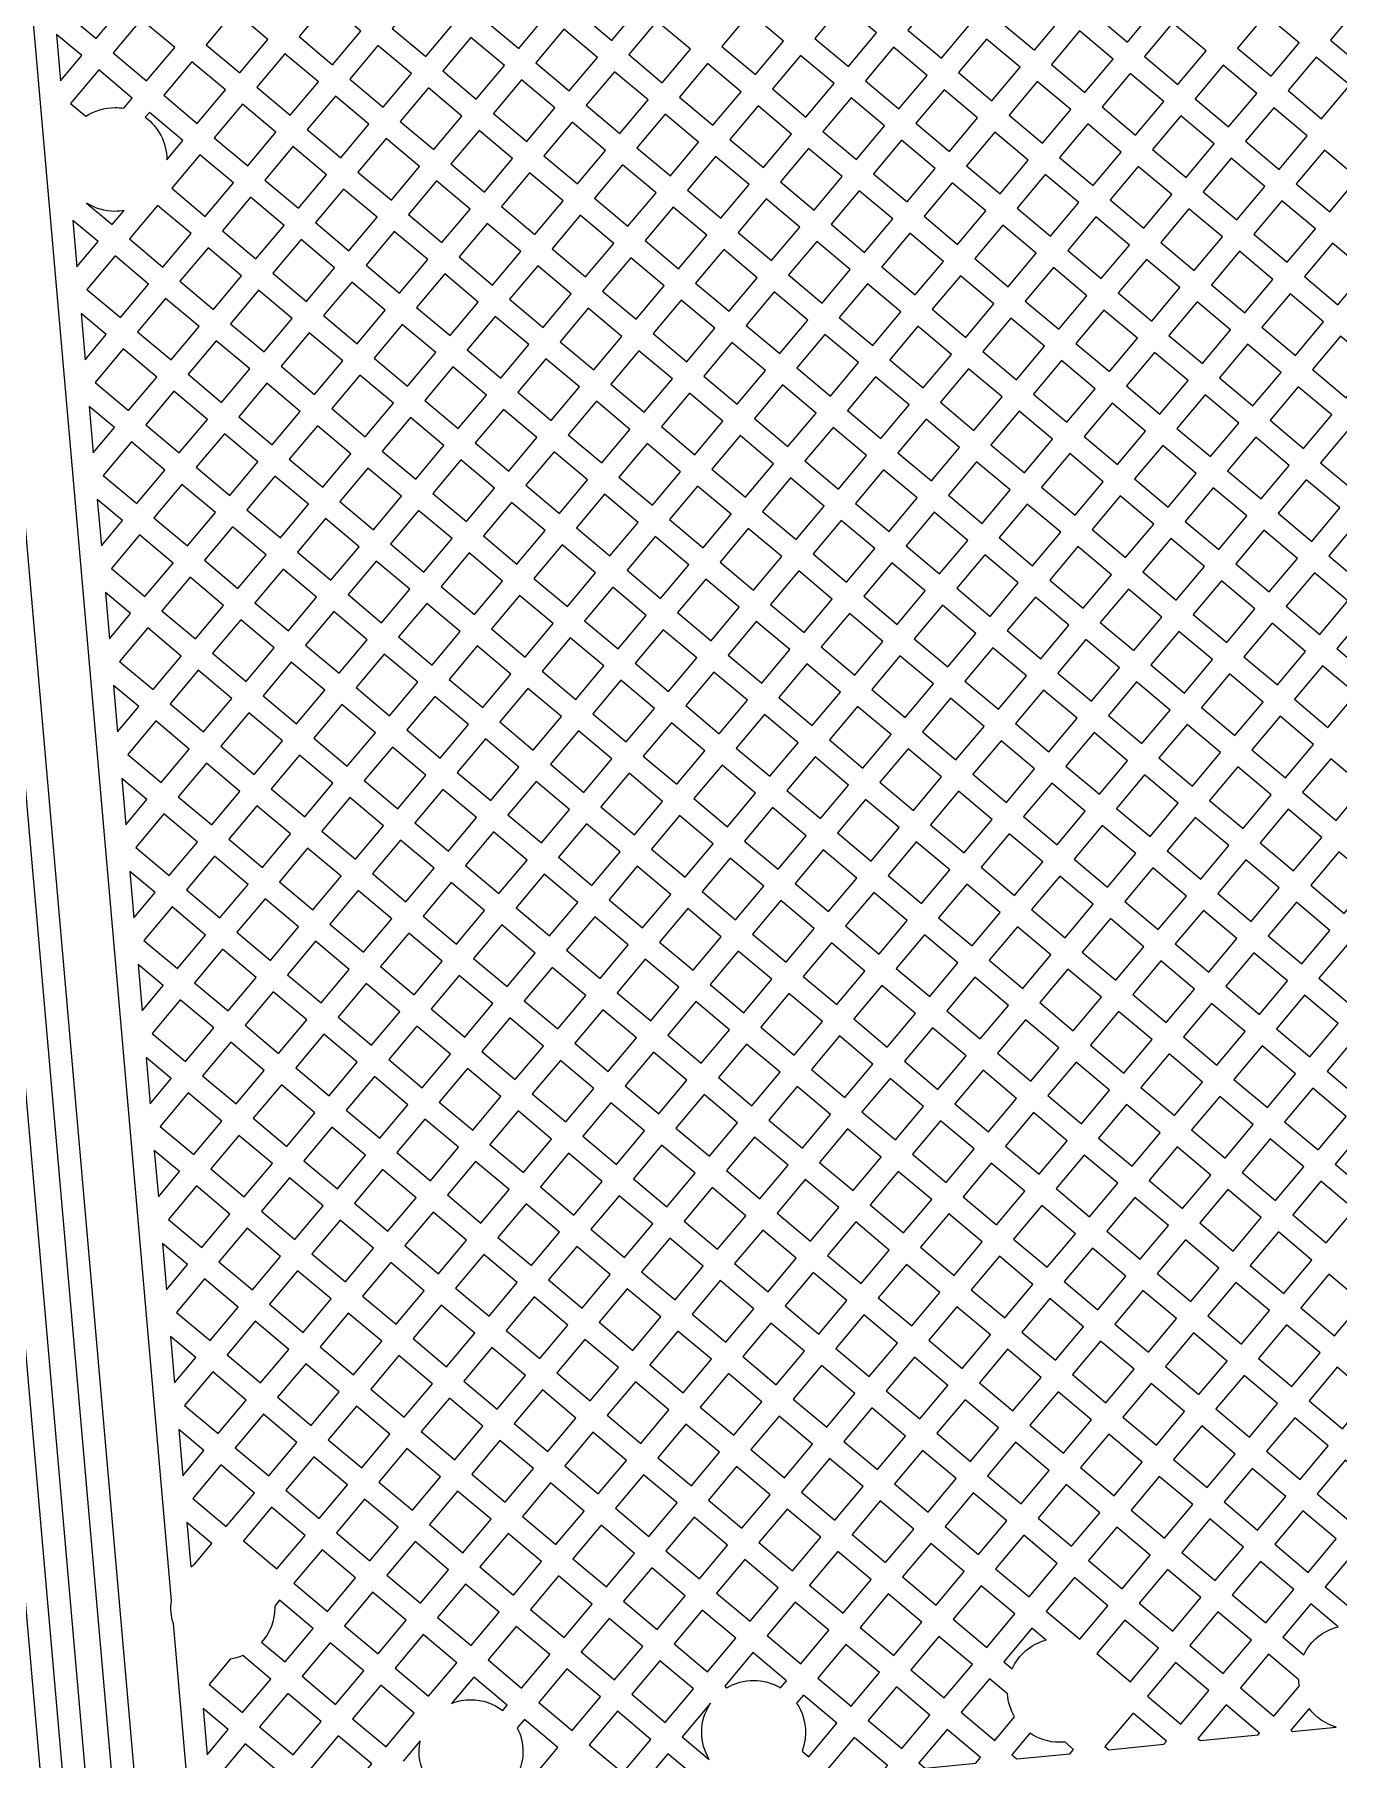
# Model space of a CAD drawing. Extents: x 592 to 965, y 89 to 353.
# Drawn here: x 666.51 to 670.98, y 132.03 to 137.94 of the extents above; entities that cross this region are included whole.
import ezdxf

# ---------------------------------------------------------------- set-up
doc = ezdxf.new("R2010")
doc.units = 0
doc.layers.add('bak_bak_ttr1-bcq8120', color=8, linetype='Continuous')

msp = doc.modelspace()

# ---------------------------------------------------------------- linework, layer by layer
at = {"layer": 'bak_bak_ttr1-bcq8120'}
for p, q in [((666.5884, 137.9391), (666.6022, 137.781)), ((666.6441, 137.302), (666.658, 137.1439)), ((666.672, 136.9839), (666.6858, 136.8257)), ((666.6998, 136.6654), (666.7137, 136.507)), ((666.7277, 136.347), (666.7415, 136.1885)), ((666.7555, 136.0285), (666.7694, 135.87)), ((666.7834, 135.71), (666.7973, 135.5515)), ((666.8113, 135.3915), (666.8251, 135.2331)), ((666.8391, 135.073), (666.853, 134.9146)), ((666.867, 134.7545), (666.8809, 134.5962)), ((666.8949, 134.436), (666.9087, 134.2777)), ((666.9227, 134.1175), (666.9366, 133.959)), ((666.9506, 133.799), (666.9644, 133.6408)), ((666.9785, 133.4806), (666.9923, 133.3221)), ((667.0063, 133.1621), (667.0202, 133.0037)), ((667.0342, 132.8436), (667.0475, 132.6915)), ((667.0899, 132.2065), (667.1038, 132.0483)), ((667.8333, 132.096), (667.7748, 132.0264)), ((668.7305, 132.11), (668.8229, 132.0325))]:
    msp.add_line(p, q, dxfattribs=at)
for points in [[(665.8218, 187.6646, 0.034712), (665.9278, 182.3726), (666.0231, 181.7767, 0.047739), (666.8894, 179.2251, 0.022105), (667.1702, 178.6688), (667.2772, 178.4781, -0.077637), (669.404, 172.7601), (669.4471, 172.5491, -0.076833), (669.6846, 168.9622), (669.0222, 161.3909, -0.100018), (666.8937, 154.1699), (666.5191, 153.4607, 0.100044), (665.4336, 149.7784, 0.016847), (665.3841, 148.8547, 0.034667), (665.3919, 148.6961, -0.024933), (665.3922, 148.6924), (666.9182, 131.2461, 0.199042)], [(668.6959, 161.378, -0.101235), (666.57, 154.229), (666.2453, 153.6215, 0.101266), (665.1108, 149.8049, -0.003174), (665.0983, 149.6512, -0.008821), (665.0983, 149.6503, 0.003222), (665.0866, 149.4854, -0.00998), (665.0866, 149.4842, 0.004173), (665.0751, 149.27, -0.010765), (665.0751, 149.2686, 0.006649), (665.0642, 148.9264, -0.016591), (665.0641, 148.924, 0.013111), (665.0651, 148.7941, -0.040326), (665.0649, 148.788, 0.01914), (665.0645, 148.7794, 0.028636), (665.0692, 148.7133, 0.005084), (665.0731, 148.6635, -0.017693), (665.0732, 148.6609), (666.6037, 131.166, 0.198848)], [(668.8492, 161.3609, -0.099797), (666.7513, 154.234), (666.3434, 153.4601, 0.099806), (665.2643, 149.7914), (665.2386, 149.4734, 0.004174), (665.2274, 149.2616, -0.011025), (665.2273, 149.2602, 0.006623), (665.2166, 148.9234, -0.010285), (665.2166, 148.9221, 0.026067), (665.2247, 148.689, -0.017374), (665.225, 148.6866), (666.7553, 131.1892, 0.199826)], [(670.3156, 129.6822, 0.293484), (670.387, 129.8573, 0.17502), (670.1924, 130.1903), (669.6758, 130.6238, 0.198643), (668.6766, 130.9382), (667.2425, 130.8127, -0.138826), (666.9554, 130.8784, -0.037956), (666.8922, 130.9231, -0.020684), (666.8898, 130.925), (666.7539, 131.0394, -0.198537), (666.6792, 131.1852), (665.1491, 148.6798, -0.026648), (665.1405, 148.9262)], [(670.5956, 129.9308), (670.6078, 130.0711), (670.5793, 130.1325, 0.043847), (670.5336, 130.1781), (669.7361, 130.847, 0.198775), (668.8563, 131.1245), (667.1843, 130.9788, -0.20211), (666.989, 131.0414), (666.9119, 131.1061, -0.198938), (666.8422, 131.2394), (665.3159, 148.6895, -0.034151), (665.3078, 148.8562)], [(667.0521, 131.7643), (666.988, 132.4978, -0.110886), (666.9812, 132.5754), (665.602, 148.3434, -0.242617), (665.6461, 148.4511)], [(666.8916, 137.6557, -0.241204), (666.9655, 137.5114), (666.9655, 137.5103)], [(666.8196, 137.3365, -0.045216), (666.7877, 137.3336, -0.144763), (666.691, 137.3622)], [(667.0475, 132.6915, -0.024918), (667.0619, 132.7017), (667.1203, 132.7713), (667.0342, 132.8436)], [(668.8229, 132.0325, -0.137683), (668.7969, 132.125, -0.149244), (668.8272, 132.2243), (668.8267, 132.2247), (668.7305, 132.11)], [(670.9696, 132.143, -0.162102), (670.8769, 132.2064), (670.8144, 132.1319)], [(667.8682, 131.9481, -0.169948), (667.8294, 132.0589, -0.052646), (667.8333, 132.096)]]:
    msp.add_lwpolyline(points, format="xyb", dxfattribs=at)
for points in [[(666.6085, 138.0217), (666.7233, 137.9253), (666.8197, 138.0402), (666.7049, 138.1365)], [(668.3742, 138.0156), (668.4889, 137.9193), (668.5853, 138.0341), (668.4705, 138.1304)], [(670.1396, 138.0097), (670.2545, 137.9134), (670.3509, 138.0283), (670.2361, 138.1246)], [(667.7371, 137.96), (667.852, 137.8636), (667.9482, 137.9783), (667.8333, 138.0747)], [(668.0556, 137.9876), (668.1704, 137.8913), (668.2668, 138.0063), (668.152, 138.1026)], [(669.5027, 137.954), (669.6175, 137.8577), (669.7139, 137.9725), (669.5991, 138.0688)], [(669.8212, 137.9819), (669.936, 137.8856), (670.0323, 138.0003), (669.9175, 138.0966)], [(667.1002, 137.9043), (667.2151, 137.8079), (667.3114, 137.9226), (667.1965, 138.019)], [(667.4187, 137.932), (667.5334, 137.8358), (667.6297, 137.9506), (667.5151, 138.0468)], [(668.8658, 137.8982), (668.9806, 137.8019), (669.0768, 137.9166), (668.9621, 138.013)], [(669.1842, 137.926), (669.299, 137.8297), (669.3954, 137.9446), (669.2806, 138.0409)], [(670.6314, 137.8924), (670.7462, 137.7961), (670.8424, 137.9108), (670.7276, 138.0071)], [(670.9498, 137.9202), (671.0647, 137.8238), (671.161, 137.9386), (671.0461, 138.035)], [(666.7817, 137.8764), (666.8965, 137.7801), (666.9928, 137.8949), (666.8781, 137.9912)], [(668.2288, 137.8423), (668.3435, 137.746), (668.44, 137.861), (668.3252, 137.9573)], [(668.5473, 137.8704), (668.6621, 137.774), (668.7584, 137.8888), (668.6436, 137.9851)], [(669.9944, 137.8366), (670.1092, 137.7402), (670.2055, 137.855), (670.0907, 137.9513)], [(670.3128, 137.8644), (670.4276, 137.7681), (670.524, 137.883), (670.4093, 137.9793)], [(667.5918, 137.7868), (667.7067, 137.6904), (667.803, 137.8052), (667.6881, 137.9016)], [(667.9104, 137.8146), (668.0252, 137.7183), (668.1214, 137.8329), (668.0066, 137.9293)], [(669.3573, 137.7807), (669.4721, 137.6844), (669.5685, 137.7993), (669.4538, 137.8956)], [(669.6759, 137.8087), (669.7907, 137.7124), (669.887, 137.8272), (669.7722, 137.9235)], [(666.9549, 137.7311), (667.0698, 137.6347), (667.1661, 137.7495), (667.0512, 137.8459)], [(667.2735, 137.7589), (667.3881, 137.6627), (667.4844, 137.7774), (667.3698, 137.8736)], [(668.7205, 137.725), (668.8353, 137.6287), (668.9316, 137.7435), (668.8168, 137.8398)], [(669.0389, 137.7529), (669.1537, 137.6566), (669.25, 137.7713), (669.1352, 137.8677)], [(670.486, 137.7191), (670.6008, 137.6228), (670.6972, 137.7377), (670.5824, 137.834)], [(670.8045, 137.7471), (670.9194, 137.6507), (671.0157, 137.7654), (670.9008, 137.8618)], [(668.0836, 137.6693), (668.1983, 137.573), (668.2945, 137.6877), (668.1798, 137.784)], [(668.4019, 137.6971), (668.5167, 137.6007), (668.6131, 137.7157), (668.4983, 137.812)], [(669.8491, 137.6634), (669.9639, 137.5671), (670.0602, 137.6819), (669.9454, 137.7782)], [(670.1676, 137.6912), (670.2823, 137.595), (670.3786, 137.7097), (670.2639, 137.806)], [(667.1281, 137.5857), (667.2428, 137.4895), (667.3392, 137.6043), (667.2245, 137.7005)], [(667.4465, 137.6137), (667.5614, 137.5173), (667.6577, 137.632), (667.5428, 137.7284)], [(667.7651, 137.6414), (667.8798, 137.5451), (667.9762, 137.6599), (667.8614, 137.7562)], [(669.2121, 137.6076), (669.3269, 137.5113), (669.4231, 137.626), (669.3084, 137.7224)], [(669.5305, 137.6354), (669.6453, 137.5391), (669.7417, 137.654), (669.6269, 137.7503)], [(668.5751, 137.5517), (668.6899, 137.4554), (668.7863, 137.5704), (668.6715, 137.6667)], [(668.8936, 137.5798), (669.0084, 137.4834), (669.1047, 137.5982), (668.9899, 137.6945)], [(670.3407, 137.546), (670.4555, 137.4496), (670.5518, 137.5644), (670.437, 137.6607)], [(670.6591, 137.5738), (670.774, 137.4774), (670.8704, 137.5923), (670.7556, 137.6887)], [(667.6198, 137.4683), (667.7346, 137.372), (667.8309, 137.4867), (667.7161, 137.583)], [(667.9382, 137.4961), (668.053, 137.3998), (668.1494, 137.5146), (668.0346, 137.6109)], [(668.2567, 137.524), (668.3715, 137.4277), (668.4677, 137.5424), (668.3529, 137.6387)], [(669.7037, 137.4901), (669.8185, 137.3938), (669.9149, 137.5087), (669.8001, 137.605)], [(670.0223, 137.5181), (670.137, 137.4218), (670.2333, 137.5366), (670.1186, 137.6329)], [(666.9828, 137.4125), (667.0975, 137.3163), (667.1938, 137.4311), (667.0792, 137.5273)], [(667.3012, 137.4405), (667.4161, 137.3441), (667.5124, 137.4589), (667.3975, 137.5553)], [(669.0668, 137.4345), (669.1816, 137.3381), (669.2779, 137.4529), (669.1631, 137.5492)], [(669.3852, 137.4623), (669.5, 137.366), (669.5963, 137.4807), (669.4815, 137.5771)], [(670.8324, 137.4284), (670.9471, 137.3322), (671.0435, 137.4471), (670.9288, 137.5433)], [(668.1114, 137.3508), (668.2262, 137.2545), (668.3225, 137.3693), (668.2077, 137.4656)], [(668.4299, 137.3787), (668.5446, 137.2824), (668.6409, 137.3971), (668.5261, 137.4934)], [(668.7482, 137.4065), (668.863, 137.3101), (668.9594, 137.4251), (668.8447, 137.5214)], [(670.1954, 137.3728), (670.3102, 137.2765), (670.4065, 137.3913), (670.2917, 137.4876)], [(670.5139, 137.4007), (670.6288, 137.3043), (670.725, 137.419), (670.6102, 137.5154)], [(667.4745, 137.2951), (667.5893, 137.1988), (667.6856, 137.3136), (667.5708, 137.4099)], [(667.793, 137.323), (667.9077, 137.2267), (668.004, 137.3414), (667.8892, 137.4377)], [(669.5584, 137.317), (669.6732, 137.2206), (669.7695, 137.3354), (669.6547, 137.4317)], [(669.8769, 137.3448), (669.9916, 137.2485), (670.088, 137.3634), (669.9733, 137.4597)], [(666.8375, 137.2393), (666.9521, 137.143), (667.0485, 137.2579), (666.9338, 137.3541)], [(667.1558, 137.2673), (667.2707, 137.1708), (667.3671, 137.2857), (667.2522, 137.3821)], [(668.603, 137.2334), (668.7178, 137.1371), (668.814, 137.2518), (668.6992, 137.3481)], [(668.9214, 137.2612), (669.0362, 137.1649), (669.1326, 137.2798), (669.0178, 137.3761)], [(669.2399, 137.2892), (669.3547, 137.1928), (669.4511, 137.3076), (669.3363, 137.4039)], [(670.6871, 137.2553), (670.8018, 137.1591), (670.8981, 137.2738), (670.7834, 137.37)], [(667.9661, 137.1777), (668.0809, 137.0814), (668.1772, 137.1961), (668.0624, 137.2924)], [(668.2845, 137.2055), (668.3993, 137.1092), (668.4957, 137.224), (668.3809, 137.3203)], [(670.05, 137.1995), (670.1648, 137.1032), (670.2612, 137.2181), (670.1464, 137.3144)], [(670.3686, 137.2275), (670.4835, 137.1311), (670.5798, 137.2459), (670.4649, 137.3423)], [(667.3291, 137.1219), (667.4439, 137.0255), (667.5403, 137.1404), (667.4255, 137.2367)], [(667.6476, 137.1498), (667.7624, 137.0535), (667.8588, 137.1683), (667.744, 137.2646)], [(669.0945, 137.1159), (669.2093, 137.0195), (669.3058, 137.1345), (669.191, 137.2308)], [(669.4131, 137.1438), (669.528, 137.0475), (669.6243, 137.1623), (669.5094, 137.2586)], [(669.7316, 137.1717), (669.8463, 137.0754), (669.9426, 137.1901), (669.8279, 137.2864)], [(666.6923, 137.0663), (666.807, 136.9701), (666.9031, 137.0847), (666.7885, 137.1809)], [(667.0105, 137.0941), (667.1254, 136.9976), (667.2218, 137.1125), (667.1068, 137.2089)], [(668.4577, 137.0602), (668.5725, 136.9639), (668.6688, 137.0787), (668.554, 137.175)], [(668.7762, 137.0881), (668.891, 136.9918), (668.9872, 137.1065), (668.8724, 137.2028)], [(670.2232, 137.0542), (670.338, 136.9578), (670.4345, 137.0727), (670.3196, 137.1691)], [(670.5418, 137.0821), (670.6565, 136.9859), (670.7528, 137.1007), (670.6381, 137.1969)], [(670.8602, 137.1101), (670.9751, 137.0137), (671.0714, 137.1284), (670.9565, 137.2248)], [(667.8208, 137.0045), (667.9356, 136.9082), (668.0319, 137.023), (667.9171, 137.1193)], [(668.1393, 137.0324), (668.2541, 136.9361), (668.3503, 137.0508), (668.2356, 137.1471)], [(669.5863, 136.9985), (669.7011, 136.9022), (669.7974, 137.017), (669.6826, 137.1133)], [(669.9047, 137.0264), (670.0195, 136.93), (670.1158, 137.0448), (670.001, 137.1411)], [(667.1838, 136.9487), (667.2986, 136.8523), (667.3949, 136.9672), (667.2801, 137.0635)], [(667.5023, 136.9766), (667.6171, 136.8803), (667.7134, 136.9951), (667.5987, 137.0914)], [(668.9493, 136.9428), (669.0641, 136.8465), (669.1604, 136.9612), (669.0456, 137.0575)], [(669.2677, 136.9706), (669.3826, 136.8742), (669.479, 136.9891), (669.3641, 137.0855)], [(670.7149, 136.9369), (670.8298, 136.8405), (670.9261, 136.9553), (670.8112, 137.0517)], [(666.8653, 136.9211), (666.9802, 136.8246), (667.0764, 136.9393), (666.9615, 137.0357)], [(668.3124, 136.8871), (668.4272, 136.7908), (668.5235, 136.9055), (668.4087, 137.0018)], [(668.6308, 136.9149), (668.7456, 136.8186), (668.842, 136.9334), (668.7272, 137.0297)], [(670.0779, 136.8811), (670.1928, 136.7847), (670.2891, 136.8994), (670.1742, 136.9958)], [(670.3964, 136.9088), (670.5111, 136.8126), (670.6075, 136.9275), (670.4928, 137.0237)], [(667.6754, 136.8313), (667.7902, 136.7349), (667.8866, 136.8498), (667.7718, 136.9461)], [(667.994, 136.8592), (668.1087, 136.7629), (668.2051, 136.8777), (668.0903, 136.974)], [(669.4409, 136.8252), (669.5557, 136.729), (669.6521, 136.8439), (669.5374, 136.9401)], [(669.7594, 136.8533), (669.8743, 136.7569), (669.9706, 136.8717), (669.8557, 136.968)], [(667.0386, 136.7757), (667.1534, 136.6793), (667.2496, 136.794), (667.1348, 136.8903)], [(667.357, 136.8033), (667.4717, 136.707), (667.5681, 136.8219), (667.4533, 136.9182)], [(668.804, 136.7696), (668.9188, 136.6733), (669.0152, 136.7881), (668.9004, 136.8844)], [(669.1225, 136.7975), (669.2374, 136.7011), (669.3336, 136.8158), (669.2187, 136.9122)], [(670.5695, 136.7636), (670.6844, 136.6672), (670.7808, 136.7821), (670.6659, 136.8785)], [(670.8882, 136.7915), (671.003, 136.6952), (671.0993, 136.81), (670.9845, 136.9063)], [(666.7201, 136.7479), (666.835, 136.6515), (666.9313, 136.7663), (666.8164, 136.8627)], [(668.1671, 136.7139), (668.2819, 136.6176), (668.3782, 136.7324), (668.2635, 136.8287)], [(668.4856, 136.7418), (668.6004, 136.6455), (668.6966, 136.7602), (668.5819, 136.8565)], [(669.9326, 136.7079), (670.0475, 136.6115), (670.1438, 136.7263), (670.0289, 136.8227)], [(670.2511, 136.7357), (670.3658, 136.6395), (670.4621, 136.7542), (670.3474, 136.8504)], [(667.5301, 136.6581), (667.6449, 136.5617), (667.7413, 136.6766), (667.6265, 136.7729)], [(667.8486, 136.686), (667.9634, 136.5897), (668.0597, 136.7045), (667.945, 136.8008)], [(669.2957, 136.6521), (669.4104, 136.5559), (669.5067, 136.6706), (669.392, 136.7668)], [(669.614, 136.68), (669.7289, 136.5836), (669.8253, 136.6985), (669.7105, 136.7949)], [(666.8933, 136.6025), (667.0081, 136.5062), (667.1044, 136.621), (666.9896, 136.7173)], [(667.2118, 136.6303), (667.3266, 136.534), (667.4227, 136.6487), (667.308, 136.745)], [(668.6588, 136.5965), (668.7736, 136.5002), (668.8698, 136.6149), (668.755, 136.7112)], [(668.9772, 136.6243), (669.092, 136.5279), (669.1884, 136.6428), (669.0735, 136.7391)], [(670.4242, 136.5905), (670.5391, 136.4941), (670.6354, 136.6088), (670.5205, 136.7052)], [(670.7427, 136.6182), (670.8576, 136.5219), (670.954, 136.6368), (670.8392, 136.7331)], [(668.0218, 136.5407), (668.1365, 136.4444), (668.2329, 136.5592), (668.1181, 136.6555)], [(668.3403, 136.5686), (668.455, 136.4723), (668.5514, 136.5871), (668.4366, 136.6834)], [(669.7872, 136.5346), (669.9021, 136.4383), (669.9985, 136.5532), (669.8837, 136.6495)], [(670.1059, 136.5626), (670.2206, 136.4663), (670.3169, 136.5811), (670.2022, 136.6773)], [(667.3849, 136.4851), (667.4997, 136.3887), (667.5959, 136.5034), (667.4811, 136.5997)], [(667.7033, 136.5127), (667.818, 136.4164), (667.9144, 136.5313), (667.7996, 136.6276)], [(669.1504, 136.4789), (669.2651, 136.3827), (669.3615, 136.4975), (669.2467, 136.5938)], [(669.4688, 136.5069), (669.5837, 136.4105), (669.6799, 136.5252), (669.5651, 136.6216)], [(670.9159, 136.4729), (671.0306, 136.3766), (671.1271, 136.4916), (671.0124, 136.5878)], [(666.748, 136.4293), (666.8628, 136.333), (666.9592, 136.4478), (666.8444, 136.5441)], [(667.0665, 136.4572), (667.1813, 136.3609), (667.2776, 136.4757), (667.1628, 136.572)], [(668.5134, 136.4233), (668.6282, 136.327), (668.7246, 136.4418), (668.6098, 136.5381)], [(668.8319, 136.4512), (668.9468, 136.3548), (669.043, 136.4695), (668.9282, 136.5659)], [(670.2789, 136.4173), (670.3938, 136.3209), (670.4901, 136.4357), (670.3752, 136.5321)], [(670.5975, 136.4451), (670.7123, 136.3487), (670.8086, 136.4635), (670.6938, 136.5598)], [(667.8764, 136.3675), (667.9912, 136.2711), (668.0876, 136.386), (667.9728, 136.4823)], [(668.1949, 136.3954), (668.3097, 136.2991), (668.4061, 136.4139), (668.2913, 136.5102)], [(669.642, 136.3616), (669.7569, 136.2652), (669.8531, 136.3799), (669.7383, 136.4763)], [(669.9605, 136.3893), (670.0752, 136.293), (670.1716, 136.4079), (670.0569, 136.5042)], [(667.2397, 136.3119), (667.3545, 136.2156), (667.4508, 136.3304), (667.336, 136.4267)], [(667.5581, 136.3397), (667.6729, 136.2434), (667.7691, 136.3581), (667.6543, 136.4544)], [(669.0052, 136.3058), (669.1199, 136.2096), (669.2161, 136.3243), (669.1014, 136.4206)], [(669.3235, 136.3337), (669.4383, 136.2373), (669.5347, 136.3522), (669.4198, 136.4485)], [(670.7707, 136.2998), (670.8854, 136.2035), (670.9817, 136.3183), (670.867, 136.4145)], [(666.9212, 136.284), (667.036, 136.1877), (667.1323, 136.3025), (667.0175, 136.3988)], [(668.3681, 136.2501), (668.4829, 136.1538), (668.5792, 136.2686), (668.4644, 136.3649)], [(668.6866, 136.278), (668.8015, 136.1816), (668.8978, 136.2964), (668.7829, 136.3928)], [(670.1336, 136.2441), (670.2484, 136.1477), (670.3448, 136.2626), (670.23, 136.359)], [(670.4522, 136.2719), (670.567, 136.1756), (670.6633, 136.2904), (670.5485, 136.3867)], [(667.7312, 136.1945), (667.846, 136.0981), (667.9422, 136.2128), (667.8274, 136.3091)], [(668.0496, 136.2222), (668.1644, 136.1258), (668.2607, 136.2407), (668.1459, 136.337)], [(669.4967, 136.1884), (669.6115, 136.092), (669.7079, 136.2068), (669.593, 136.3032)], [(669.8153, 136.2162), (669.93, 136.12), (670.0262, 136.2347), (669.9115, 136.3309)], [(666.7759, 136.1109), (666.8907, 136.0146), (666.987, 136.1294), (666.8722, 136.2257)], [(667.0943, 136.1387), (667.2092, 136.0424), (667.3055, 136.1572), (667.1907, 136.2535)], [(667.4128, 136.1666), (667.5276, 136.0703), (667.6239, 136.1851), (667.5091, 136.2814)], [(668.8598, 136.1326), (668.9745, 136.0364), (669.0709, 136.1512), (668.9562, 136.2475)], [(669.1782, 136.1606), (669.2931, 136.0642), (669.3893, 136.179), (669.2745, 136.2753)], [(670.6254, 136.1266), (670.7401, 136.0304), (670.8364, 136.1451), (670.7217, 136.2414)], [(670.9437, 136.1545), (671.0585, 136.0582), (671.1548, 136.1729), (671.04, 136.2693)], [(668.2227, 136.0769), (668.3375, 135.9805), (668.4339, 136.0954), (668.3191, 136.1917)], [(668.5412, 136.1048), (668.6561, 136.0084), (668.7525, 136.1232), (668.6376, 136.2196)], [(669.9883, 136.071), (670.1032, 135.9746), (670.1995, 136.0893), (670.0846, 136.1857)], [(670.3068, 136.0987), (670.4216, 136.0023), (670.518, 136.1172), (670.4032, 136.2136)], [(667.2675, 135.9934), (667.3823, 135.8971), (667.4786, 136.0119), (667.3639, 136.1082)], [(667.586, 136.0213), (667.7008, 135.925), (667.7971, 136.0398), (667.6823, 136.1361)], [(667.9044, 136.0492), (668.0192, 135.9528), (668.1154, 136.0675), (668.0006, 136.1638)], [(669.3515, 136.0153), (669.4663, 135.9189), (669.5626, 136.0336), (669.4477, 136.13)], [(669.6699, 136.043), (669.7846, 135.9467), (669.881, 136.0616), (669.7663, 136.1578)], [(666.949, 135.9656), (667.0638, 135.8692), (667.1602, 135.984), (667.0454, 136.0804)], [(668.7145, 135.9594), (668.8292, 135.8632), (668.9256, 135.978), (668.8108, 136.0743)], [(669.0329, 135.9874), (669.1478, 135.891), (669.2441, 136.0059), (669.1293, 136.1022)], [(670.48, 135.9534), (670.5947, 135.8571), (670.6911, 135.972), (670.5764, 136.0682)], [(670.7985, 135.9814), (670.9133, 135.8851), (671.0096, 135.9998), (670.8948, 136.0962)], [(667.7591, 135.876), (667.8739, 135.7797), (667.9702, 135.8945), (667.8554, 135.9908)], [(668.0776, 135.9039), (668.1924, 135.8075), (668.2885, 135.9222), (668.1737, 136.0185)], [(668.3959, 135.9316), (668.5108, 135.8352), (668.6071, 135.95), (668.4923, 136.0464)], [(669.843, 135.8978), (669.9579, 135.8014), (670.0542, 135.9162), (669.9394, 136.0126)], [(670.1616, 135.9256), (670.2764, 135.8293), (670.3726, 135.944), (670.2578, 136.0403)], [(667.1222, 135.8203), (667.237, 135.724), (667.3333, 135.8388), (667.2185, 135.9351)], [(667.4407, 135.8482), (667.5555, 135.7518), (667.6518, 135.8666), (667.537, 135.963)], [(668.8876, 135.8142), (669.0024, 135.7178), (669.0988, 135.8327), (668.9839, 135.929)], [(669.2061, 135.842), (669.321, 135.7457), (669.4173, 135.8605), (669.3025, 135.9569)], [(669.5247, 135.8699), (669.6394, 135.7737), (669.7357, 135.8884), (669.6209, 135.9846)], [(670.9716, 135.8361), (671.0864, 135.7397), (671.1827, 135.8545), (671.0679, 135.9508)], [(666.8037, 135.7924), (666.9186, 135.6961), (667.0149, 135.8109), (666.9001, 135.9072)], [(668.2507, 135.7586), (668.3656, 135.6622), (668.4618, 135.7768), (668.3469, 135.8732)], [(668.5691, 135.7862), (668.6838, 135.6899), (668.7802, 135.8048), (668.6655, 135.901)], [(670.3348, 135.7803), (670.4495, 135.684), (670.5457, 135.7987), (670.431, 135.895)], [(670.6531, 135.8081), (670.7679, 135.7118), (670.8643, 135.8267), (670.7495, 135.923)], [(667.6138, 135.7028), (667.7286, 135.6065), (667.8249, 135.7213), (667.7102, 135.8176)], [(667.9323, 135.7307), (668.0471, 135.6344), (668.1434, 135.7492), (668.0286, 135.8455)], [(669.3793, 135.6967), (669.4941, 135.6004), (669.5904, 135.7153), (669.4757, 135.8115)], [(669.6978, 135.7247), (669.8126, 135.6283), (669.9089, 135.743), (669.794, 135.8394)], [(670.0162, 135.7524), (670.1311, 135.6561), (670.2274, 135.7709), (670.1126, 135.8672)], [(666.9769, 135.6471), (667.0917, 135.5508), (667.188, 135.6656), (667.0732, 135.7619)], [(667.2954, 135.675), (667.4102, 135.5787), (667.5065, 135.6935), (667.3917, 135.7898)], [(668.7422, 135.641), (668.8571, 135.5446), (668.9534, 135.6594), (668.8386, 135.7558)], [(669.0608, 135.6688), (669.1756, 135.5725), (669.272, 135.6873), (669.1572, 135.7837)], [(670.8263, 135.6628), (670.9411, 135.5665), (671.0375, 135.6814), (670.9227, 135.7777)], [(668.1055, 135.5854), (668.2203, 135.489), (668.3166, 135.6038), (668.2018, 135.7002)], [(668.424, 135.6132), (668.5387, 135.5169), (668.6349, 135.6316), (668.5202, 135.7278)], [(669.871, 135.5793), (669.9858, 135.483), (670.0821, 135.5977), (669.9673, 135.694)], [(670.1894, 135.6071), (670.3041, 135.5108), (670.4005, 135.6256), (670.2858, 135.7219)], [(670.5079, 135.635), (670.6226, 135.5387), (670.7189, 135.6534), (670.6041, 135.7498)], [(667.4685, 135.5297), (667.5833, 135.4334), (667.6796, 135.5482), (667.5649, 135.6445)], [(667.787, 135.5576), (667.9018, 135.4612), (667.9981, 135.576), (667.8833, 135.6723)], [(669.234, 135.5235), (669.3487, 135.4272), (669.4451, 135.5421), (669.3304, 135.6383)], [(669.5524, 135.5515), (669.6673, 135.4551), (669.7636, 135.5699), (669.6488, 135.6663)], [(666.8316, 135.4739), (666.9464, 135.3776), (667.0427, 135.4924), (666.928, 135.5887)], [(667.1501, 135.5018), (667.2649, 135.4055), (667.3612, 135.5203), (667.2464, 135.6166)], [(668.597, 135.468), (668.7119, 135.3716), (668.8081, 135.4862), (668.6932, 135.5826)], [(668.9154, 135.4956), (669.0303, 135.3992), (669.1267, 135.5141), (669.0118, 135.6105)], [(670.3625, 135.4618), (670.4773, 135.3655), (670.5737, 135.4803), (670.4589, 135.5767)], [(670.681, 135.4897), (670.7958, 135.3934), (670.8921, 135.5081), (670.7773, 135.6045)], [(667.9602, 135.4122), (668.075, 135.3158), (668.1714, 135.4306), (668.0565, 135.527)], [(668.2787, 135.44), (668.3934, 135.3438), (668.4897, 135.4586), (668.375, 135.5548)], [(669.7257, 135.4061), (669.8405, 135.3098), (669.9368, 135.4246), (669.822, 135.5209)], [(670.0442, 135.434), (670.1589, 135.3377), (670.2552, 135.4524), (670.1405, 135.5487)], [(667.3232, 135.3565), (667.438, 135.2602), (667.5343, 135.375), (667.4195, 135.4713)], [(667.6417, 135.3844), (667.7565, 135.2881), (667.8528, 135.4029), (667.738, 135.4992)], [(669.0886, 135.3503), (669.2034, 135.254), (669.2998, 135.3689), (669.185, 135.4651)], [(669.4071, 135.3783), (669.522, 135.2819), (669.6183, 135.3967), (669.5035, 135.4931)], [(670.8542, 135.3444), (670.9689, 135.2481), (671.0652, 135.3628), (670.9505, 135.4591)], [(667.0047, 135.3286), (667.1195, 135.2323), (667.2159, 135.3471), (667.1011, 135.4435)], [(668.4518, 135.2948), (668.5666, 135.1984), (668.6629, 135.3132), (668.5481, 135.4096)], [(668.7703, 135.3226), (668.8851, 135.2262), (668.9813, 135.3409), (668.8665, 135.4372)], [(670.2173, 135.2887), (670.3321, 135.1924), (670.4283, 135.3071), (670.3135, 135.4035)], [(670.5357, 135.3165), (670.6505, 135.2202), (670.7468, 135.335), (670.632, 135.4314)], [(667.8148, 135.2391), (667.9297, 135.1427), (668.0261, 135.2575), (667.9112, 135.3539)], [(668.1334, 135.2669), (668.2481, 135.1706), (668.3444, 135.2854), (668.2297, 135.3817)], [(669.5803, 135.2329), (669.6952, 135.1366), (669.7915, 135.2514), (669.6767, 135.3477)], [(669.8989, 135.2608), (670.0136, 135.1645), (670.1099, 135.2794), (669.9952, 135.3756)], [(667.1779, 135.1833), (667.2927, 135.087), (667.389, 135.2018), (667.2743, 135.2981)], [(667.4964, 135.2112), (667.6112, 135.1149), (667.7075, 135.2297), (667.5927, 135.326)], [(668.9435, 135.1773), (669.0582, 135.081), (669.1544, 135.1956), (669.0397, 135.2919)], [(669.2618, 135.205), (669.3766, 135.1086), (669.473, 135.2235), (669.3581, 135.3199)], [(670.7089, 135.1712), (670.8236, 135.0749), (670.92, 135.1898), (670.8052, 135.286)], [(666.8594, 135.1554), (666.9742, 135.0591), (667.0706, 135.1739), (666.9558, 135.2703)], [(668.3065, 135.1217), (668.4213, 135.0253), (668.5177, 135.14), (668.4028, 135.2364)], [(668.625, 135.1494), (668.7398, 135.0531), (668.8361, 135.1679), (668.7213, 135.2642)], [(670.0719, 135.1155), (670.1867, 135.0192), (670.2831, 135.1341), (670.1683, 135.2304)], [(670.3904, 135.1435), (670.5053, 135.0471), (670.6015, 135.1618), (670.4867, 135.2582)], [(667.6695, 135.0659), (667.7844, 134.9695), (667.8808, 135.0843), (667.7659, 135.1807)], [(667.9881, 135.0937), (668.1028, 134.9975), (668.1991, 135.1123), (668.0844, 135.2085)], [(669.435, 135.0597), (669.5498, 134.9633), (669.6462, 135.0782), (669.5313, 135.1745)], [(669.7535, 135.0876), (669.8682, 134.9913), (669.9646, 135.1062), (669.8499, 135.2024)], [(667.0326, 135.0101), (667.1473, 134.9138), (667.2437, 135.0286), (667.1289, 135.1249)], [(667.351, 135.038), (667.4658, 134.9417), (667.5622, 135.0565), (667.4474, 135.1529)], [(668.7982, 135.0041), (668.9129, 134.9078), (669.0092, 135.0226), (668.8945, 135.1189)], [(669.1166, 135.032), (669.2314, 134.9356), (669.3276, 135.0503), (669.2128, 135.1466)], [(670.5636, 134.9981), (670.6784, 134.9018), (670.7746, 135.0166), (670.6599, 135.1128)], [(670.882, 135.0259), (670.9969, 134.9295), (671.0932, 135.0444), (670.9783, 135.1408)], [(668.1612, 134.9485), (668.276, 134.8521), (668.3724, 134.9669), (668.2575, 135.0633)], [(668.4797, 134.9763), (668.5945, 134.8799), (668.6908, 134.9947), (668.576, 135.0911)], [(669.9266, 134.9423), (670.0414, 134.846), (670.1377, 134.9609), (670.023, 135.0572)], [(670.2451, 134.9702), (670.3599, 134.8739), (670.4563, 134.9887), (670.3415, 135.0851)], [(667.5242, 134.8927), (667.6391, 134.7963), (667.7355, 134.9111), (667.6206, 135.0075)], [(667.8428, 134.9205), (667.9575, 134.8243), (668.0538, 134.9391), (667.9391, 135.0353)], [(669.2898, 134.8867), (669.4046, 134.7903), (669.5008, 134.9049), (669.386, 135.0013)], [(669.6082, 134.9143), (669.7229, 134.8181), (669.8193, 134.9329), (669.7045, 135.0292)], [(666.8873, 134.8369), (667.002, 134.7406), (667.0984, 134.8554), (666.9836, 134.9517)], [(667.2057, 134.8648), (667.3205, 134.7685), (667.4169, 134.8833), (667.3021, 134.9797)], [(668.6529, 134.831), (668.7676, 134.7347), (668.864, 134.8495), (668.7492, 134.9457)], [(668.9713, 134.8589), (669.0861, 134.7625), (669.1824, 134.8773), (669.0676, 134.9736)], [(670.4183, 134.8249), (670.533, 134.7286), (670.6294, 134.8435), (670.5146, 134.9398)], [(670.7368, 134.8529), (670.8516, 134.7565), (670.9479, 134.8712), (670.833, 134.9676)], [(668.0159, 134.7753), (668.1307, 134.6789), (668.2271, 134.7937), (668.1122, 134.8901)], [(668.3344, 134.8031), (668.4492, 134.7068), (668.5455, 134.8216), (668.4307, 134.9179)], [(669.7812, 134.7691), (669.896, 134.6728), (669.9924, 134.7877), (669.8776, 134.884)], [(670.0998, 134.7971), (670.2146, 134.7007), (670.3109, 134.8155), (670.1961, 134.9119)], [(667.0604, 134.6917), (667.1752, 134.5953), (667.2715, 134.7101), (667.1567, 134.8065)], [(667.3789, 134.7195), (667.4938, 134.6231), (667.5901, 134.7379), (667.4752, 134.8343)], [(667.6975, 134.7473), (667.8122, 134.6511), (667.9085, 134.7659), (667.7938, 134.8622)], [(669.1445, 134.7135), (669.2593, 134.6172), (669.3556, 134.7319), (669.2408, 134.8283)], [(669.463, 134.7413), (669.5777, 134.6451), (669.6739, 134.7597), (669.5592, 134.856)], [(670.91, 134.7075), (671.0248, 134.6111), (671.1211, 134.7259), (671.0063, 134.8222)], [(668.5076, 134.6578), (668.6223, 134.5615), (668.7187, 134.6763), (668.6039, 134.7726)], [(668.826, 134.6857), (668.9408, 134.5893), (669.0372, 134.7041), (668.9223, 134.8005)], [(670.273, 134.6517), (670.3877, 134.5554), (670.4841, 134.6703), (670.3693, 134.7665)], [(670.5914, 134.6797), (670.7063, 134.5833), (670.8027, 134.6981), (670.6878, 134.7945)], [(667.5522, 134.5741), (667.6668, 134.4779), (667.7632, 134.5927), (667.6485, 134.6889)], [(667.8705, 134.6021), (667.9854, 134.5057), (668.0818, 134.6205), (667.9669, 134.7169)], [(668.1891, 134.6299), (668.3039, 134.5336), (668.4002, 134.6484), (668.2854, 134.7447)], [(669.6361, 134.5961), (669.7508, 134.4998), (669.847, 134.6144), (669.7323, 134.7107)], [(669.9544, 134.6238), (670.0692, 134.5275), (670.1656, 134.6423), (670.0508, 134.7387)], [(666.9151, 134.5185), (667.0299, 134.4222), (667.1262, 134.537), (667.0114, 134.6333)], [(667.2336, 134.5464), (667.3485, 134.4499), (667.4448, 134.5647), (667.3299, 134.6611)], [(668.9992, 134.5404), (669.114, 134.444), (669.2103, 134.5588), (669.0955, 134.6551)], [(669.3177, 134.5682), (669.4324, 134.4719), (669.5287, 134.5867), (669.414, 134.683)], [(670.7647, 134.5343), (670.8795, 134.4379), (670.9758, 134.5528), (670.861, 134.6491)], [(668.0438, 134.4567), (668.1586, 134.3604), (668.2549, 134.4752), (668.1401, 134.5716)], [(668.3623, 134.4846), (668.477, 134.3883), (668.5734, 134.5031), (668.4586, 134.5994)], [(668.6807, 134.5125), (668.7955, 134.4162), (668.8919, 134.531), (668.777, 134.6273)], [(670.1276, 134.4785), (670.2423, 134.3822), (670.3387, 134.4971), (670.224, 134.5933)], [(670.4461, 134.5065), (670.561, 134.4101), (670.6573, 134.5249), (670.5424, 134.6213)], [(667.4069, 134.401), (667.5215, 134.3047), (667.6179, 134.4195), (667.5032, 134.5157)], [(667.7252, 134.4289), (667.8401, 134.3325), (667.9364, 134.4473), (667.8216, 134.5437)], [(669.4908, 134.4229), (669.6056, 134.3266), (669.7019, 134.4414), (669.5871, 134.5377)], [(669.8092, 134.4508), (669.924, 134.3544), (670.0202, 134.4691), (669.9054, 134.5654)], [(667.0883, 134.3732), (667.2032, 134.2768), (667.2995, 134.3916), (667.1846, 134.488)], [(668.5354, 134.3393), (668.6502, 134.243), (668.7466, 134.3578), (668.6317, 134.4541)], [(668.8539, 134.3672), (668.9687, 134.2708), (669.0651, 134.3856), (668.9502, 134.482)], [(669.1724, 134.395), (669.2871, 134.2988), (669.3834, 134.4135), (669.2687, 134.5098)], [(670.6193, 134.3611), (670.7342, 134.2647), (670.8305, 134.3796), (670.7157, 134.4759)], [(670.9379, 134.389), (671.0526, 134.2927), (671.149, 134.4075), (671.0342, 134.5038)], [(667.8985, 134.2835), (668.0133, 134.1872), (668.1096, 134.302), (667.9948, 134.3984)], [(668.217, 134.3114), (668.3317, 134.2151), (668.4281, 134.33), (668.3133, 134.4262)], [(669.6639, 134.2777), (669.7788, 134.1813), (669.8751, 134.2961), (669.7602, 134.3924)], [(669.9824, 134.3055), (670.0972, 134.2092), (670.1934, 134.3238), (670.0786, 134.4201)], [(670.3007, 134.3332), (670.4156, 134.2368), (670.512, 134.3517), (670.3971, 134.4481)], [(667.2616, 134.2278), (667.3762, 134.1316), (667.4725, 134.2464), (667.3579, 134.3426)], [(667.5799, 134.2558), (667.6948, 134.1593), (667.7911, 134.2741), (667.6762, 134.3705)], [(669.0271, 134.2219), (669.1418, 134.1256), (669.2382, 134.2404), (669.1234, 134.3367)], [(669.3455, 134.2498), (669.4603, 134.1535), (669.5566, 134.2683), (669.4418, 134.3646)], [(666.943, 134.2), (667.0579, 134.1036), (667.1542, 134.2184), (667.0393, 134.3148)], [(668.3901, 134.1661), (668.5049, 134.0698), (668.6013, 134.1846), (668.4864, 134.281)], [(668.7086, 134.194), (668.8234, 134.0977), (668.9198, 134.2125), (668.8049, 134.3088)], [(670.1555, 134.1602), (670.2704, 134.0638), (670.3666, 134.1784), (670.2517, 134.2748)], [(670.474, 134.1878), (670.5888, 134.0915), (670.6852, 134.2064), (670.5704, 134.3027)], [(670.7925, 134.2158), (670.9073, 134.1195), (671.0036, 134.2343), (670.8889, 134.3306)], [(667.7532, 134.1104), (667.868, 134.014), (667.9643, 134.1288), (667.8495, 134.2252)], [(668.0716, 134.1382), (668.1864, 134.0419), (668.2827, 134.1568), (668.168, 134.2531)], [(669.5186, 134.1045), (669.6335, 134.0082), (669.7298, 134.1229), (669.6149, 134.2193)], [(669.8371, 134.1323), (669.9519, 134.036), (670.0482, 134.1508), (669.9334, 134.2471)], [(667.1163, 134.0546), (667.2309, 133.9584), (667.3272, 134.0732), (667.2126, 134.1694)], [(667.4346, 134.0826), (667.5495, 133.9862), (667.6458, 134.101), (667.5309, 134.1974)], [(668.8818, 134.0487), (668.9965, 133.9524), (669.0928, 134.0672), (668.9781, 134.1635)], [(669.2002, 134.0766), (669.315, 133.9803), (669.4113, 134.0951), (669.2965, 134.1914)], [(670.6472, 134.0425), (670.7619, 133.9462), (670.8583, 134.0611), (670.7436, 134.1574)], [(670.9657, 134.0705), (671.0805, 133.9741), (671.1768, 134.0889), (671.062, 134.1853)], [(668.2448, 133.9929), (668.3596, 133.8966), (668.4559, 134.0114), (668.3411, 134.1078)], [(668.5633, 134.0208), (668.6781, 133.9245), (668.7744, 134.0393), (668.6596, 134.1356)], [(670.0103, 133.987), (670.1251, 133.8906), (670.2214, 134.0054), (670.1066, 134.1018)], [(670.3288, 134.0148), (670.4436, 133.9185), (670.5398, 134.0331), (670.425, 134.1295)], [(667.6079, 133.9372), (667.7227, 133.8409), (667.819, 133.9557), (667.7042, 134.052)], [(667.9263, 133.9651), (668.0411, 133.8688), (668.1374, 133.9836), (668.0227, 134.0799)], [(669.3733, 133.9313), (669.4882, 133.835), (669.5845, 133.9498), (669.4697, 134.0461)], [(669.6919, 133.9592), (669.8066, 133.8629), (669.9029, 133.9777), (669.7882, 134.0739)], [(666.971, 133.8814), (667.0856, 133.7852), (667.1819, 133.9), (667.0673, 133.9962)], [(667.2893, 133.9094), (667.4042, 133.813), (667.5005, 133.9278), (667.3856, 134.0242)], [(668.7365, 133.8755), (668.8512, 133.7792), (668.9475, 133.8941), (668.8328, 133.9903)], [(669.0549, 133.9034), (669.1696, 133.8071), (669.266, 133.922), (669.1512, 134.0183)], [(670.502, 133.8695), (670.6167, 133.7732), (670.7129, 133.8878), (670.5982, 133.9841)], [(670.8203, 133.8972), (670.9351, 133.8009), (671.0315, 133.9158), (670.9167, 134.0121)], [(668.0995, 133.8198), (668.2143, 133.7235), (668.3106, 133.8382), (668.1958, 133.9346)], [(668.4179, 133.8476), (668.5328, 133.7513), (668.6291, 133.8661), (668.5143, 133.9624)], [(669.865, 133.8139), (669.9798, 133.7175), (670.0762, 133.8323), (669.9613, 133.9287)], [(670.1835, 133.8417), (670.2983, 133.7453), (670.3946, 133.8601), (670.2798, 133.9564)], [(667.4626, 133.764), (667.5773, 133.6677), (667.6737, 133.7825), (667.5589, 133.8788)], [(667.781, 133.7919), (667.8958, 133.6956), (667.9921, 133.8104), (667.8774, 133.9067)], [(669.228, 133.7582), (669.3429, 133.6618), (669.4392, 133.7766), (669.3244, 133.873)], [(669.5465, 133.786), (669.6613, 133.6897), (669.7576, 133.8045), (669.6429, 133.9008)], [(667.144, 133.7362), (667.2589, 133.6398), (667.3552, 133.7546), (667.2403, 133.851)], [(668.5911, 133.7023), (668.7059, 133.606), (668.8022, 133.7209), (668.6875, 133.8171)], [(668.9096, 133.7302), (669.0243, 133.634), (669.1207, 133.7488), (669.0059, 133.8451)], [(670.3567, 133.6963), (670.4714, 133.6), (670.5677, 133.7148), (670.453, 133.8111)], [(670.6751, 133.7242), (670.7899, 133.6279), (670.8861, 133.7425), (670.7713, 133.8389)], [(667.9542, 133.6466), (668.069, 133.5503), (668.1653, 133.6651), (668.0505, 133.7614)], [(668.2727, 133.6745), (668.3875, 133.5781), (668.4838, 133.6929), (668.369, 133.7893)], [(669.7197, 133.6407), (669.8345, 133.5443), (669.9309, 133.6591), (669.816, 133.7555)], [(670.0382, 133.6685), (670.1531, 133.5722), (670.2494, 133.6869), (670.1345, 133.7833)], [(667.3173, 133.5908), (667.432, 133.4945), (667.5284, 133.6093), (667.4136, 133.7056)], [(667.6357, 133.6187), (667.7505, 133.5224), (667.8468, 133.6372), (667.7321, 133.7335)], [(669.0827, 133.585), (669.1975, 133.4886), (669.2939, 133.6034), (669.179, 133.6998)], [(669.4012, 133.6128), (669.516, 133.5165), (669.6123, 133.6313), (669.4976, 133.7276)], [(670.8483, 133.5789), (670.9631, 133.4825), (671.0593, 133.5972), (670.9445, 133.6935)], [(666.9987, 133.5631), (667.1136, 133.4667), (667.2099, 133.5814), (667.095, 133.6779)], [(668.4458, 133.5291), (668.5606, 133.4329), (668.6569, 133.5477), (668.5422, 133.6439)], [(668.7642, 133.557), (668.879, 133.4608), (668.9753, 133.5756), (668.8606, 133.6719)], [(670.2114, 133.5232), (670.3262, 133.4269), (670.4225, 133.5417), (670.3077, 133.638)], [(670.5298, 133.5511), (670.6446, 133.4547), (670.7409, 133.5695), (670.6261, 133.6658)], [(667.8089, 133.4734), (667.9236, 133.3771), (668.02, 133.4919), (667.9052, 133.5882)], [(668.1273, 133.5013), (668.2422, 133.405), (668.3385, 133.5198), (668.2237, 133.6161)], [(669.5744, 133.4676), (669.6892, 133.3712), (669.7856, 133.486), (669.6707, 133.5824)], [(669.8929, 133.4954), (670.0077, 133.399), (670.1041, 133.5138), (669.9892, 133.6102)], [(667.172, 133.4177), (667.2868, 133.3214), (667.383, 133.4361), (667.2683, 133.5325)], [(667.4904, 133.4455), (667.6052, 133.3492), (667.7015, 133.464), (667.5867, 133.5603)], [(668.9374, 133.4118), (669.0522, 133.3154), (669.1486, 133.4302), (669.0337, 133.5266)], [(669.2559, 133.4396), (669.3706, 133.3433), (669.467, 133.4582), (669.3523, 133.5544)], [(670.703, 133.4057), (670.8178, 133.3094), (670.9141, 133.4242), (670.7993, 133.5205)], [(668.3005, 133.356), (668.4153, 133.2597), (668.5116, 133.3745), (668.3969, 133.4708)], [(668.6189, 133.3839), (668.7337, 133.2876), (668.83, 133.4024), (668.7152, 133.4987)], [(670.0661, 133.35), (670.1809, 133.2537), (670.2772, 133.3685), (670.1624, 133.4648)], [(670.3845, 133.3779), (670.4993, 133.2816), (670.5956, 133.3964), (670.4808, 133.4927)], [(667.6636, 133.3002), (667.7783, 133.2039), (667.8747, 133.3187), (667.7599, 133.415)], [(667.982, 133.3281), (668.0968, 133.2318), (668.1932, 133.3466), (668.0784, 133.4429)], [(669.429, 133.2944), (669.5439, 133.198), (669.6402, 133.3128), (669.5254, 133.4092)], [(669.7476, 133.3222), (669.8624, 133.2258), (669.9588, 133.3406), (669.8439, 133.437)], [(667.0267, 133.2445), (667.1414, 133.1482), (667.2378, 133.263), (667.123, 133.3593)], [(667.3451, 133.2724), (667.4599, 133.1761), (667.5562, 133.2908), (667.4414, 133.3872)], [(668.7921, 133.2386), (668.9069, 133.1423), (669.0032, 133.257), (668.8884, 133.3534)], [(669.1106, 133.2664), (669.2253, 133.1701), (669.3217, 133.285), (669.2069, 133.3812)], [(670.5577, 133.2326), (670.6725, 133.1363), (670.7688, 133.251), (670.654, 133.3474)], [(670.8762, 133.2604), (670.991, 133.1641), (671.0873, 133.2788), (670.9725, 133.3752)], [(668.1552, 133.1828), (668.2699, 133.0865), (668.3663, 133.2013), (668.2516, 133.2976)], [(668.4736, 133.2107), (668.5884, 133.1144), (668.6847, 133.2292), (668.57, 133.3255)], [(669.9208, 133.1768), (670.0355, 133.0806), (670.1319, 133.1954), (670.0171, 133.2916)], [(670.2392, 133.2048), (670.354, 133.1084), (670.4504, 133.2232), (670.3356, 133.3196)], [(667.1998, 133.0992), (667.3146, 133.0029), (667.411, 133.1177), (667.2962, 133.214)], [(667.5183, 133.1271), (667.6331, 133.0308), (667.7294, 133.1455), (667.6146, 133.2419)], [(667.8367, 133.1549), (667.9515, 133.0586), (668.0479, 133.1734), (667.933, 133.2697)], [(669.2837, 133.1212), (669.3986, 133.0248), (669.4949, 133.1396), (669.38, 133.236)], [(669.6023, 133.149), (669.7171, 133.0526), (669.8135, 133.1674), (669.6986, 133.2638)], [(668.3283, 133.0375), (668.443, 132.9412), (668.5394, 133.0561), (668.4247, 133.1524)], [(668.6468, 133.0655), (668.7616, 132.9691), (668.8579, 133.0839), (668.7431, 133.1803)], [(668.9653, 133.0933), (669.08, 132.997), (669.1763, 133.1118), (669.0616, 133.208)], [(670.4124, 133.0595), (670.5272, 132.9631), (670.6235, 133.0779), (670.5087, 133.1743)], [(670.7309, 133.0873), (670.8457, 132.9909), (670.942, 133.1057), (670.8272, 133.2021)], [(667.6915, 132.9818), (667.8063, 132.8855), (667.9025, 133.0002), (667.7877, 133.0966)], [(668.0099, 133.0096), (668.1246, 132.9133), (668.221, 133.0281), (668.1062, 133.1244)], [(669.7755, 133.0036), (669.8902, 132.9074), (669.9866, 133.0222), (669.8718, 133.1185)], [(670.0939, 133.0316), (670.2087, 132.9353), (670.305, 133.0501), (670.1903, 133.1464)], [(667.0545, 132.926), (667.1693, 132.8297), (667.2656, 132.9445), (667.1508, 133.0408)], [(667.373, 132.9539), (667.4878, 132.8576), (667.5841, 132.9724), (667.4693, 133.0687)], [(668.82, 132.9201), (668.9347, 132.8238), (669.0311, 132.9386), (668.9163, 133.0349)], [(669.1384, 132.948), (669.2533, 132.8516), (669.3496, 132.9664), (669.2347, 133.0628)], [(669.4569, 132.9758), (669.5718, 132.8794), (669.6681, 132.9942), (669.5533, 133.0906)], [(670.9041, 132.942), (671.0187, 132.8458), (671.115, 132.9606), (671.0004, 133.0567)], [(668.183, 132.8644), (668.2977, 132.7681), (668.3941, 132.8829), (668.2793, 132.9792)], [(668.5014, 132.8923), (668.6163, 132.7959), (668.7126, 132.9107), (668.5978, 133.0071)], [(670.2671, 132.8863), (670.3819, 132.7899), (670.4782, 132.9047), (670.3634, 133.0011)], [(670.5856, 132.9141), (670.7004, 132.8178), (670.7968, 132.9326), (670.6819, 133.0289)], [(667.5461, 132.8086), (667.6609, 132.7123), (667.7573, 132.8271), (667.6425, 132.9235)], [(667.8647, 132.8365), (667.9794, 132.7402), (668.0756, 132.855), (667.9609, 132.9512)], [(669.3116, 132.8027), (669.4265, 132.7063), (669.5228, 132.821), (669.4079, 132.9174)], [(669.6301, 132.8304), (669.7449, 132.7342), (669.8412, 132.849), (669.7265, 132.9453)], [(669.9486, 132.8584), (670.0634, 132.7621), (670.1597, 132.8769), (670.0449, 132.9732)], [(667.2277, 132.7807), (667.3424, 132.6844), (667.4388, 132.7992), (667.324, 132.8955)], [(668.6747, 132.7469), (668.7894, 132.6506), (668.8858, 132.7655), (668.771, 132.8617)], [(668.9931, 132.7748), (669.108, 132.6785), (669.2043, 132.7933), (669.0894, 132.8896)], [(670.7588, 132.7688), (670.8734, 132.6726), (670.9697, 132.7874), (670.8551, 132.8836)], [(668.0378, 132.6913), (668.1525, 132.595), (668.2488, 132.7097), (668.134, 132.806)], [(668.3561, 132.7191), (668.471, 132.6227), (668.5673, 132.7375), (668.4524, 132.8339)], [(669.8033, 132.6852), (669.918, 132.5889), (670.0144, 132.7037), (669.8996, 132.8)], [(670.1217, 132.7131), (670.2366, 132.6167), (670.3329, 132.7316), (670.2181, 132.8279)], [(670.4403, 132.7409), (670.5551, 132.6446), (670.6515, 132.7594), (670.5366, 132.8558)], [(667.4008, 132.6354), (667.5156, 132.5391), (667.612, 132.6539), (667.4972, 132.7503)], [(667.7193, 132.6633), (667.8341, 132.567), (667.9304, 132.6819), (667.8157, 132.7781)], [(669.1663, 132.6295), (669.2812, 132.5331), (669.3775, 132.6479), (669.2627, 132.7443)], [(669.4849, 132.6573), (669.5996, 132.561), (669.6959, 132.6758), (669.5812, 132.7721)], [(670.9318, 132.6237), (671.0467, 132.5272), (671.143, 132.642), (671.0281, 132.7385)], [(668.5293, 132.5737), (668.6441, 132.4774), (668.7404, 132.5922), (668.6257, 132.6885)], [(668.8478, 132.6016), (668.9626, 132.5053), (669.059, 132.6201), (668.9441, 132.7165)], [(670.2949, 132.5678), (670.4098, 132.4714), (670.5061, 132.5862), (670.3913, 132.6826)], [(670.6135, 132.5956), (670.7281, 132.4994), (670.8244, 132.6143), (670.7098, 132.7104)], [(667.8924, 132.5181), (668.0072, 132.4218), (668.1035, 132.5366), (667.9888, 132.6329)], [(668.2109, 132.546), (668.3257, 132.4496), (668.422, 132.5643), (668.3071, 132.6607)], [(669.658, 132.512), (669.7727, 132.4158), (669.869, 132.5305), (669.7543, 132.6268)], [(669.9764, 132.5399), (670.0912, 132.4435), (670.1876, 132.5584), (670.0728, 132.6547)], [(667.574, 132.4901), (667.6887, 132.3938), (667.7851, 132.5087), (667.6703, 132.6049)], [(669.021, 132.4563), (669.1359, 132.3599), (669.2322, 132.4747), (669.1174, 132.5711)], [(669.3396, 132.4841), (669.4543, 132.3879), (669.5506, 132.5027), (669.4359, 132.5989)], [(668.3841, 132.4006), (668.4989, 132.3044), (668.5951, 132.4191), (668.4804, 132.5153)], [(668.7025, 132.4285), (668.8173, 132.3321), (668.9136, 132.4469), (668.7988, 132.5433)], [(670.1496, 132.3946), (670.2645, 132.2982), (670.3608, 132.413), (670.2459, 132.5094)], [(670.4682, 132.4224), (670.5827, 132.3262), (670.6791, 132.4411), (670.5645, 132.5372)], [(667.7471, 132.3449), (667.8618, 132.2486), (667.9582, 132.3634), (667.8434, 132.4597)], [(668.0655, 132.3728), (668.1804, 132.2764), (668.2768, 132.3912), (668.1619, 132.4876)], [(669.5127, 132.3389), (669.6274, 132.2426), (669.7238, 132.3574), (669.609, 132.4537)], [(667.4286, 132.3169), (667.5434, 132.2206), (667.6397, 132.3355), (667.525, 132.4317)], [(669.1942, 132.3109), (669.309, 132.2146), (669.4053, 132.3295), (669.2906, 132.4258)], [(668.2388, 132.2274), (668.3535, 132.1312), (668.4499, 132.246), (668.3351, 132.3423)], [(668.5572, 132.2554), (668.6721, 132.159), (668.7683, 132.2737), (668.6535, 132.3701)], [(670.3228, 132.2492), (670.4374, 132.153), (670.5338, 132.2679), (670.4192, 132.364)], [(667.6017, 132.1716), (667.7165, 132.0754), (667.8129, 132.1902), (667.6981, 132.2865)], [(669.3673, 132.1657), (669.4821, 132.0694), (669.5784, 132.1842), (669.4637, 132.2805)], [(667.2833, 132.1437), (667.398, 132.0474), (667.4944, 132.1622), (667.3797, 132.2585)], [(670.4958, 132.1041), (670.5048, 132.0965), (670.7017, 132.1162), (670.707, 132.1225), (670.5921, 132.2189)], [(668.4119, 132.0822), (668.5267, 131.9858), (668.6231, 132.1006), (668.5082, 132.197)], [(670.1776, 132.0761), (670.1906, 132.0651), (670.3795, 132.084), (670.3884, 132.0947), (670.2739, 132.1908)], [(667.4564, 131.9984), (667.5711, 131.9022), (667.6675, 132.017), (667.5528, 132.1133)], [(669.222, 131.9925), (669.2477, 131.9709), (669.4133, 131.9875), (669.4331, 132.011), (669.3184, 132.1073)], [(669.5404, 132.0204), (669.562, 132.0023), (669.7355, 132.0197), (669.7517, 132.0389), (669.6368, 132.1352)], [(667.138, 131.9706), (667.2528, 131.8743), (667.3491, 131.989), (667.2343, 132.0853)], [(668.5851, 131.9368), (668.6193, 131.9081), (668.7694, 131.9231), (668.7963, 131.9553), (668.6815, 132.0517)]]:
    msp.add_lwpolyline(points, close=True, dxfattribs=at)
for points in [[(666.6022, 137.781), (666.6744, 137.867), (666.5884, 137.9391)], [(666.9655, 137.5103), (667.0208, 137.5763), (666.9059, 137.6727), (666.8916, 137.6557)], [(666.691, 137.3622), (666.7791, 137.2882), (666.8196, 137.3365)], [(666.658, 137.1439), (666.7301, 137.2299), (666.6441, 137.302)], [(666.6858, 136.8257), (666.758, 136.9117), (666.672, 136.9839)], [(666.7137, 136.507), (666.786, 136.5931), (666.6998, 136.6654)], [(666.7415, 136.1885), (666.8139, 136.2746), (666.7277, 136.347)], [(666.7694, 135.87), (666.8417, 135.9562), (666.7555, 136.0285)], [(666.7973, 135.5515), (666.8696, 135.6377), (666.7834, 135.71)], [(666.8251, 135.2331), (666.8974, 135.3192), (666.8113, 135.3915)], [(666.853, 134.9146), (666.9252, 135.0007), (666.8391, 135.073)], [(666.8809, 134.5962), (666.9531, 134.6823), (666.867, 134.7545)], [(666.9087, 134.2777), (666.9809, 134.3638), (666.8949, 134.436)], [(666.9366, 133.959), (667.0089, 134.0452), (666.9227, 134.1175)], [(666.9644, 133.6408), (667.0366, 133.7268), (666.9506, 133.799)], [(666.9923, 133.3221), (667.0646, 133.4083), (666.9785, 133.4806)], [(667.0202, 133.0037), (667.0925, 133.0898), (667.0063, 133.1621)], [(667.1038, 132.0483), (667.176, 132.1343), (667.0899, 132.2065)], [(670.8144, 132.1319), (670.8191, 132.1279), (670.9696, 132.143)]]:
    msp.add_lwpolyline(points, dxfattribs=at)
for points in [[(666.6364, 137.7031), (666.6888, 137.6592, -0.148521), (666.7877, 137.6892, -0.043017), (666.818, 137.6866), (666.8475, 137.7217), (666.7327, 137.818)], [(667.29, 132.4333), (667.3703, 132.3659), (667.4666, 132.4807), (667.3518, 132.5771), (667.3351, 132.5571, -0.00809), (667.3352, 132.5517, -0.184373)], [(670.7864, 132.4505), (670.858, 132.3904, -0.225567), (670.9765, 132.4866), (670.8828, 132.5653)], [(669.8311, 132.3668), (669.8596, 132.3429, -0.224645), (669.976, 132.4408), (669.9274, 132.4815)], [(667.1101, 132.289), (667.2249, 132.1927), (667.3213, 132.3075), (667.2258, 132.3876, -0.062905), (667.1829, 132.3758)], [(668.8757, 132.2831), (668.8827, 132.2772, -0.136769), (668.9747, 132.3028, -0.136516), (669.0665, 132.2773), (669.0869, 132.3015), (668.972, 132.3979)], [(670.6411, 132.2773), (670.756, 132.1809), (670.8431, 132.2847, -0.029221), (670.8409, 132.3053), (670.7375, 132.3921)], [(667.9404, 132.2237, -0.096493), (668.0072, 132.2367, -0.166104), (668.1159, 132.1996), (668.1314, 132.218), (668.0166, 132.3144)], [(669.6858, 132.1936), (669.8006, 132.0973), (669.8684, 132.178, -0.117476), (669.8438, 132.2566), (669.7821, 132.3084)], [(669.1219, 132.2247, -0.149994), (669.1525, 132.125, -0.09258), (669.1405, 132.0609), (669.1636, 132.0415), (669.26, 132.1563), (669.1452, 132.2525)], [(668.1654, 132.14, -0.118925), (668.185, 132.0589, -0.100875), (668.1708, 131.9894), (668.2082, 131.958), (668.3045, 132.0728), (668.1898, 132.1691)], [(669.859, 132.0483), (669.8763, 132.0337), (670.0578, 132.0519), (670.0702, 132.0667), (670.04, 132.092, -0.026633), (670.0212, 132.091, -0.151055), (669.9209, 132.122)]]:
    msp.add_lwpolyline(points, format="xyb", close=True, dxfattribs=at)

doc.saveas('drawing.dxf')
